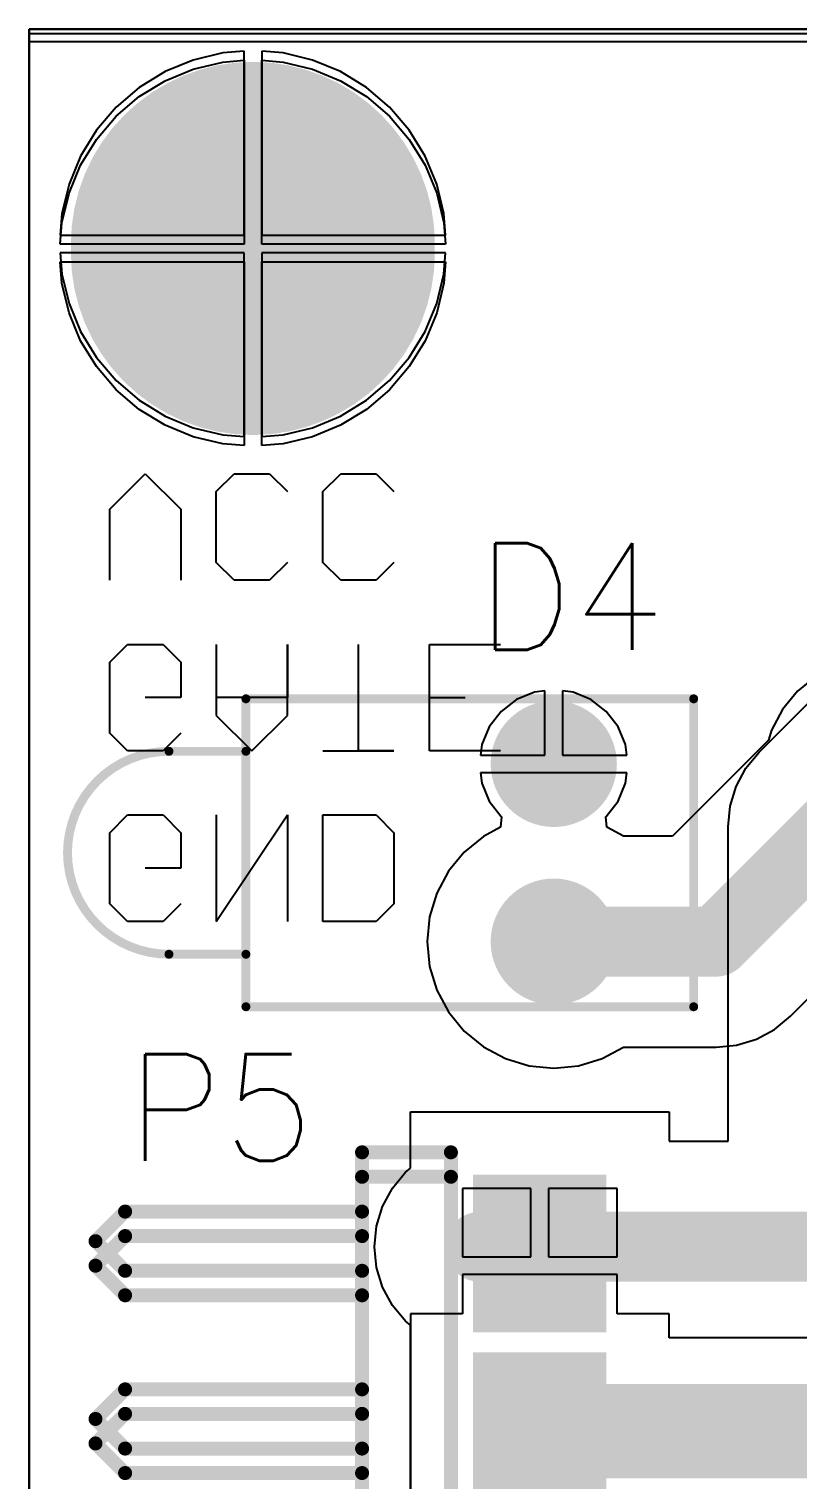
# Paper-space layout 'Bloco da legenda ISO A3' of a CAD drawing. Header units: millimetres. Extents: x 0 to 420, y 0 to 297.
# Drawn here: x 225.74 to 236.73, y 94.66 to 115.39 of the extents above; entities that cross this region are included whole.
import ezdxf

# ---------------------------------------------------------------- set-up
doc = ezdxf.new("R2010")
doc.units = ezdxf.units.MM
for name, color, linetype in [('1', 7, 'Continuous'), ('BottomLayer', 5, 'Continuous'), ('BottomSolder', 6, 'Continuous'), ('MultiLayer', 9, 'Continuous'), ('PadHoleLayer', 156, 'Continuous'), ('TopLayer', 1, 'Continuous'), ('TopOverlay', 40, 'Continuous'), ('TopSolder', 216, 'Continuous')]:
    doc.layers.add(name, color=color, linetype=linetype)
doc.styles.get("Standard").update_dxf_attribs({"font": 'simplex.shx'})

# ---------------------------------------------------------------- blocks, each defined once
blk = doc.blocks.new('HDR1X3H_16')
at = {"layer": 'BottomLayer'}
for points in [[(-0.85, -0.85), (0.85, -0.85), (-0.85, 0.85), (0.85, 0.85)], [(1.69, -0.85), (3.39, -0.85), (1.69, 0.85), (3.39, 0.85)], [(4.23, -0.85), (5.93, -0.85), (4.23, 0.85), (5.93, 0.85)]]:
    blk.add_solid(points, dxfattribs=at)
at = {"layer": 'BottomSolder'}
for points in [[(-0.952, -0.952), (0.952, -0.952), (-0.952, 0.952), (0.952, 0.952)], [(1.588, -0.952), (3.492, -0.952), (1.588, 0.952), (3.492, 0.952)], [(4.128, -0.952), (6.032, -0.952), (4.128, 0.952), (6.032, 0.952)]]:
    blk.add_solid(points, dxfattribs=at)
at = {"layer": 'MultiLayer'}
for points in [[(-0.85, -0.85), (0.85, -0.85), (-0.85, 0.85), (0.85, 0.85)], [(1.69, -0.85), (3.39, -0.85), (1.69, 0.85), (3.39, 0.85)], [(4.23, -0.85), (5.93, -0.85), (4.23, 0.85), (5.93, 0.85)]]:
    blk.add_solid(points, dxfattribs=at)
at = {"layer": 'PadHoleLayer', "const_width": 0.6}
for points in [[(-0.3, 0, 1), (0.3, 0, 1)], [(2.24, 0, 1), (2.84, 0, 1)], [(4.78, 0, 1), (5.38, 0, 1)]]:
    blk.add_lwpolyline(points, format="xyb", close=True, dxfattribs=at)
at = {"layer": 'TopLayer'}
for points in [[(-0.85, -0.85), (0.85, -0.85), (-0.85, 0.85), (0.85, 0.85)], [(1.69, -0.85), (3.39, -0.85), (1.69, 0.85), (3.39, 0.85)], [(4.23, -0.85), (5.93, -0.85), (4.23, 0.85), (5.93, 0.85)]]:
    blk.add_solid(points, dxfattribs=at)
at = {"layer": 'TopOverlay', "const_width": 0.2}
for points in [[(-1.27, -2.54), (-1.27, -1.27)], [(6.35, -1.27), (-1.27, -1.27)], [(6.35, -2.54), (6.35, -1.27)], [(6.35, -2.54), (-1.27, -2.54)], [(-0.423, -5.927), (-0.423, -2.54)], [(0.423, -5.927), (0.423, -2.54)], [(2.117, -5.927), (2.117, -2.54)], [(2.963, -5.927), (2.963, -2.54)], [(4.657, -5.927), (4.657, -2.54)], [(5.503, -5.927), (5.503, -2.54)], [(0, -6.35), (-0.423, -5.927)], [(0, -6.35), (0.423, -5.927)], [(2.54, -6.35), (2.117, -5.927)], [(2.54, -6.35), (2.963, -5.927)], [(5.08, -6.35), (4.657, -5.927)], [(5.08, -6.35), (5.503, -5.927)]]:
    blk.add_lwpolyline(points, dxfattribs=at)
at = {"layer": 'TopOverlay', "const_width": 0.1}
for points in [[(-1.32, -1.27, 1), (-1.22, -1.27, 1)], [(-1.32, -1.27, 1), (-1.22, -1.27, 1)], [(6.3, -1.27, 1), (6.4, -1.27, 1)], [(6.3, -1.27, 1), (6.4, -1.27, 1)], [(-1.32, -2.54, 1), (-1.22, -2.54, 1)], [(-1.32, -2.54, 1), (-1.22, -2.54, 1)], [(-0.473, -2.54, 1), (-0.373, -2.54, 1)], [(0.373, -2.54, 1), (0.473, -2.54, 1)], [(2.067, -2.54, 1), (2.167, -2.54, 1)], [(2.913, -2.54, 1), (3.013, -2.54, 1)], [(4.607, -2.54, 1), (4.707, -2.54, 1)], [(5.453, -2.54, 1), (5.553, -2.54, 1)], [(6.3, -2.54, 1), (6.4, -2.54, 1)], [(6.3, -2.54, 1), (6.4, -2.54, 1)], [(-0.473, -5.927, 1), (-0.373, -5.927, 1)], [(-0.473, -5.927, 1), (-0.373, -5.927, 1)], [(0.373, -5.927, 1), (0.473, -5.927, 1)], [(0.373, -5.927, 1), (0.473, -5.927, 1)], [(2.067, -5.927, 1), (2.167, -5.927, 1)], [(2.067, -5.927, 1), (2.167, -5.927, 1)], [(2.913, -5.927, 1), (3.013, -5.927, 1)], [(2.913, -5.927, 1), (3.013, -5.927, 1)], [(4.607, -5.927, 1), (4.707, -5.927, 1)], [(4.607, -5.927, 1), (4.707, -5.927, 1)], [(5.453, -5.927, 1), (5.553, -5.927, 1)], [(5.453, -5.927, 1), (5.553, -5.927, 1)], [(-0.05, -6.35, 1), (0.05, -6.35, 1)], [(-0.05, -6.35, 1), (0.05, -6.35, 1)], [(2.49, -6.35, 1), (2.59, -6.35, 1)], [(2.49, -6.35, 1), (2.59, -6.35, 1)], [(5.03, -6.35, 1), (5.13, -6.35, 1)], [(5.03, -6.35, 1), (5.13, -6.35, 1)]]:
    blk.add_lwpolyline(points, format="xyb", close=True, dxfattribs=at)
at = {"layer": 'TopSolder'}
for points in [[(-0.952, -0.952), (0.952, -0.952), (-0.952, 0.952), (0.952, 0.952)], [(1.588, -0.952), (3.492, -0.952), (1.588, 0.952), (3.492, 0.952)], [(4.128, -0.952), (6.032, -0.952), (4.128, 0.952), (6.032, 0.952)]]:
    blk.add_solid(points, dxfattribs=at)
blk = doc.blocks.new('LED_1_17')
at = {"layer": 'BottomLayer', "const_width": 0.8}
for points in [[(-0.4, 1.27, 1), (0.4, 1.27, 1)], [(-0.4, -1.27, 1), (0.4, -1.27, 1)]]:
    blk.add_lwpolyline(points, format="xyb", close=True, dxfattribs=at)
at = {"layer": 'BottomSolder', "const_width": 0.902}
for points in [[(-0.451, 1.27, 1), (0.451, 1.27, 1)], [(-0.451, -1.27, 1), (0.451, -1.27, 1)]]:
    blk.add_lwpolyline(points, format="xyb", close=True, dxfattribs=at)
at = {"layer": 'MultiLayer', "const_width": 0.8}
for points in [[(-0.4, 1.27, 1), (0.4, 1.27, 1)], [(-0.4, -1.27, 1), (0.4, -1.27, 1)]]:
    blk.add_lwpolyline(points, format="xyb", close=True, dxfattribs=at)
at = {"layer": 'PadHoleLayer', "const_width": 0.4}
for points in [[(-0.2, 1.27, 1), (0.2, 1.27, 1)], [(-0.2, -1.27, 1), (0.2, -1.27, 1)]]:
    blk.add_lwpolyline(points, format="xyb", close=True, dxfattribs=at)
at = {"layer": 'TopLayer', "const_width": 0.8}
for points in [[(-0.4, 1.27, 1), (0.4, 1.27, 1)], [(-0.4, -1.27, 1), (0.4, -1.27, 1)]]:
    blk.add_lwpolyline(points, format="xyb", close=True, dxfattribs=at)
at = {"layer": 'TopOverlay', "const_width": 0.127}
for points in [[(-2, 2.2), (-2, -2.2)], [(4.4, 2.2), (-2, 2.2)], [(4.4, 2.2), (4.4, -2.2)], [(5.5, 1.45), (4.4, 1.45)], [(5.5, -1.45), (4.4, -1.45)], [(4.4, -2.2), (-2, -2.2)]]:
    blk.add_lwpolyline(points, dxfattribs=at)
at = {"layer": 'TopOverlay', "const_width": 0.0635}
for points in [[(-2.032, 2.2, 1), (-1.968, 2.2, 1)], [(-2.032, 2.2, 1), (-1.968, 2.2, 1)], [(4.368, 2.2, 1), (4.432, 2.2, 1)], [(4.368, 2.2, 1), (4.432, 2.2, 1)], [(4.368, 1.45, 1), (4.432, 1.45, 1)], [(5.468, 1.45, 1), (5.532, 1.45, 1)], [(5.468, 1.45, 1), (5.532, 1.45, 1)], [(4.368, -1.45, 1), (4.432, -1.45, 1)], [(5.468, -1.45, 1), (5.532, -1.45, 1)], [(5.468, -1.45, 1), (5.532, -1.45, 1)], [(-2.032, -2.2, 1), (-1.968, -2.2, 1)], [(-2.032, -2.2, 1), (-1.968, -2.2, 1)], [(4.368, -2.2, 1), (4.432, -2.2, 1)], [(4.368, -2.2, 1), (4.432, -2.2, 1)]]:
    blk.add_lwpolyline(points, format="xyb", close=True, dxfattribs=at)
at = {"layer": 'TopOverlay', "const_width": 0.127}
blk.add_lwpolyline([(5.5, 1.45, -1), (5.5, -1.45)], format="xyb", dxfattribs=at)
at = {"layer": 'TopSolder', "const_width": 0.902}
for points in [[(-0.451, 1.27, 1), (0.451, 1.27, 1)], [(-0.451, -1.27, 1), (0.451, -1.27, 1)]]:
    blk.add_lwpolyline(points, format="xyb", close=True, dxfattribs=at)

psp = doc.layouts.new('Bloco da legenda ISO A3')

# ---------------------------------------------------------------- linework, layer by layer
for p, q in [((225.736, 115.39), (327.736, 115.39)), ((225.736, 115.39), (327.736, 115.39)), ((225.736, 75.39), (225.736, 115.39)), ((327.736, 115.32), (225.736, 115.32)), ((225.736, 115.32), (225.736, 75.32))]:
    psp.add_line(p, q)
at = {"layer": '1'}
for p, q in [((225.736, 115.39), (225.736, 75.497)), ((270.636, 115.39), (225.736, 115.39)), ((225.736, 75.39), (225.736, 115.39)), ((225.736, 115.39), (327.736, 115.39)), ((270.636, 115.39), (225.736, 115.39)), ((225.736, 115.39), (327.736, 115.39)), ((228.082, 114.818), (228.504, 114.919)), ((228.504, 114.919), (228.809, 114.943)), ((228.809, 114.943), (228.809, 112.317)), ((229.063, 114.943), (229.368, 114.919)), ((229.063, 112.317), (229.063, 114.943)), ((229.368, 114.919), (229.789, 114.818)), ((227.312, 114.425), (227.682, 114.652)), ((227.682, 114.652), (228.082, 114.818)), ((229.789, 114.818), (230.19, 114.652)), ((230.19, 114.652), (230.559, 114.425)), ((226.982, 114.144), (227.312, 114.425)), ((230.559, 114.425), (230.889, 114.144)), ((226.701, 113.814), (226.982, 114.144)), ((230.889, 114.144), (231.171, 113.814)), ((226.474, 113.444), (226.701, 113.814)), ((231.171, 113.814), (231.397, 113.444)), ((226.308, 113.044), (226.474, 113.444)), ((231.397, 113.444), (231.563, 113.044)), ((226.207, 112.622), (226.308, 113.044)), ((231.563, 113.044), (231.664, 112.622)), ((226.183, 112.317), (226.207, 112.622)), ((231.664, 112.622), (231.688, 112.317)), ((228.809, 112.317), (226.183, 112.317)), ((231.688, 112.317), (229.063, 112.317)), ((226.183, 112.063), (228.809, 112.063)), ((226.207, 111.758), (226.183, 112.063)), ((228.809, 112.063), (228.809, 109.438)), ((229.063, 112.063), (231.688, 112.063)), ((229.063, 109.438), (229.063, 112.063)), ((231.688, 112.063), (231.664, 111.758)), ((226.308, 111.337), (226.207, 111.758)), ((231.664, 111.758), (231.563, 111.337)), ((226.474, 110.936), (226.308, 111.337)), ((231.563, 111.337), (231.397, 110.936)), ((226.701, 110.566), (226.474, 110.936)), ((231.397, 110.936), (231.171, 110.566)), ((226.982, 110.237), (226.701, 110.566)), ((231.171, 110.566), (230.889, 110.237)), ((227.312, 109.955), (226.982, 110.237)), ((230.889, 110.237), (230.559, 109.955)), ((227.682, 109.729), (227.312, 109.955)), ((230.559, 109.955), (230.19, 109.729)), ((228.082, 109.563), (227.682, 109.729)), ((230.19, 109.729), (229.789, 109.563)), ((236.17, 105.056), (240.97, 109.856)), ((228.504, 109.462), (228.082, 109.563)), ((229.789, 109.563), (229.368, 109.462)), ((228.809, 109.438), (228.504, 109.462)), ((229.368, 109.462), (229.063, 109.438)), ((226.89, 108.528), (227.398, 109.036)), ((227.398, 109.036), (227.905, 108.528)), ((228.413, 108.782), (228.667, 109.036)), ((228.667, 109.036), (229.175, 109.036)), ((229.175, 109.036), (229.429, 108.782)), ((229.937, 108.782), (230.191, 109.036)), ((230.191, 109.036), (230.698, 109.036)), ((230.698, 109.036), (230.952, 108.782)), ((228.413, 107.767), (228.413, 108.782)), ((229.937, 107.767), (229.937, 108.782)), ((226.89, 107.513), (226.89, 108.528)), ((227.905, 108.528), (227.905, 107.513)), ((228.667, 107.513), (228.413, 107.767)), ((229.429, 107.767), (229.175, 107.513)), ((230.191, 107.513), (229.937, 107.767)), ((230.952, 107.767), (230.698, 107.513)), ((229.175, 107.513), (228.667, 107.513)), ((230.698, 107.513), (230.191, 107.513)), ((226.89, 106.345), (227.144, 106.598)), ((227.144, 106.598), (227.651, 106.598)), ((227.651, 106.598), (227.905, 106.345)), ((228.413, 106.598), (228.413, 105.583)), ((229.429, 106.598), (229.429, 105.837)), ((229.429, 105.583), (229.429, 106.598)), ((230.445, 105.075), (230.445, 106.598)), ((231.46, 106.598), (232.476, 106.598)), ((231.46, 105.075), (231.46, 106.598)), ((226.89, 105.329), (226.89, 106.345)), ((227.905, 106.345), (227.905, 105.837)), ((227.905, 105.837), (227.398, 105.837)), ((229.429, 105.837), (228.413, 105.837)), ((231.46, 105.837), (231.968, 105.837)), ((228.413, 105.583), (228.921, 105.075)), ((228.921, 105.075), (229.429, 105.583)), ((227.144, 105.075), (226.89, 105.329)), ((227.905, 105.329), (227.651, 105.075)), ((227.651, 105.075), (227.144, 105.075)), ((229.937, 105.075), (230.952, 105.075)), ((230.952, 105.075), (230.445, 105.075)), ((232.476, 105.075), (231.46, 105.075)), ((235.982, 104.828), (236.17, 105.056)), ((235.843, 104.567), (235.982, 104.828)), ((235.757, 104.284), (235.843, 104.567)), ((235.728, 103.99), (235.757, 104.284)), ((226.89, 103.907), (227.144, 104.161)), ((227.144, 104.161), (227.651, 104.161)), ((227.651, 104.161), (227.905, 103.907)), ((228.413, 102.637), (229.429, 104.161)), ((228.413, 104.161), (228.413, 102.637)), ((229.429, 104.161), (229.429, 102.637)), ((229.937, 104.161), (230.698, 104.161)), ((229.937, 102.637), (229.937, 104.161)), ((230.698, 104.161), (230.952, 103.907)), ((226.89, 102.891), (226.89, 103.907)), ((227.905, 103.907), (227.905, 103.399)), ((230.952, 103.907), (230.952, 102.891)), ((235.728, 99.498), (235.728, 103.99)), ((227.905, 103.399), (227.398, 103.399)), ((227.144, 102.637), (226.89, 102.891)), ((227.905, 102.891), (227.651, 102.637)), ((230.952, 102.891), (230.698, 102.637)), ((227.651, 102.637), (227.144, 102.637)), ((230.698, 102.637), (229.937, 102.637)), ((231.186, 99.92), (234.886, 99.92)), ((231.186, 99.113), (231.186, 99.92)), ((234.886, 99.92), (234.886, 99.498)), ((234.886, 99.498), (235.728, 99.498)), ((231.117, 99.056), (231.186, 99.113)), ((230.929, 98.828), (231.117, 99.056)), ((230.79, 98.567), (230.929, 98.828)), ((230.704, 98.284), (230.79, 98.567)), ((230.675, 97.99), (230.704, 98.284)), ((230.704, 97.696), (230.675, 97.99)), ((230.79, 97.413), (230.704, 97.696)), ((230.929, 97.153), (230.79, 97.413)), ((231.117, 96.925), (230.929, 97.153)), ((231.186, 96.868), (231.117, 96.925)), ((231.186, 96.22), (231.186, 96.868)), ((231.186, 93.68), (231.186, 96.22))]:
    psp.add_line(p, q, dxfattribs=at)
for points, const_width in [([(227.635, 112.19, -1), (230.236, 112.19, -1)], 2.602), ([(227.635, 112.19, -1), (230.236, 112.19, -1)], 2.602), ([(227.686, 112.19, -1), (230.186, 112.19, -1)], 2.5), ([(227.686, 112.19, -1), (230.186, 112.19, -1)], 2.5), ([(227.686, 112.19, -1), (230.186, 112.19, -1)], 2.5), ([(228.186, 112.19, -1), (229.686, 112.19, -1)], 1.5), ([(231.933, 97.99, -1), (232.433, 97.99, -1)], 0.5), ([(232.786, 98.07, -1), (233.286, 98.07, -1)], 0.5), ([(232.866, 97.99, -1), (233.366, 97.99, -1)], 0.5), ([(232.866, 97.99, -1), (233.366, 97.99, -1)], 0.5), ([(232.866, 97.99, -1), (233.366, 97.99, -1)], 0.5), ([(232.786, 95.53, -1), (233.286, 95.53, -1)], 0.5)]:
    psp.add_lwpolyline(points, format="xyb", close=True, dxfattribs=dict(at, const_width=const_width))
at = {"layer": '1', "const_width": 1}
for points in [[(232.183, 97.99), (233.116, 97.99)], [(233.036, 98.07), (233.116, 97.99)], [(233.116, 97.99), (237.236, 97.99)], [(233.036, 95.53), (237.586, 95.53)]]:
    psp.add_lwpolyline(points, dxfattribs=at)
at = {"layer": 'BottomLayer'}
for p, q in [((270.636, 115.39), (225.736, 115.39)), ((270.636, 115.39), (225.736, 115.39)), ((225.736, 115.39), (225.736, 75.497)), ((225.736, 75.32), (225.736, 115.213)), ((225.736, 115.213), (259.636, 115.213)), ((228.809, 115.072), (228.504, 115.048)), ((228.809, 112.447), (228.809, 115.072)), ((229.368, 115.048), (229.063, 115.072)), ((229.063, 115.072), (229.063, 112.447)), ((228.082, 114.947), (227.682, 114.781)), ((228.504, 115.048), (228.082, 114.947)), ((228.082, 114.818), (228.504, 114.919)), ((228.504, 114.919), (228.809, 114.943)), ((228.809, 114.943), (228.809, 112.317)), ((229.063, 112.317), (229.063, 114.943)), ((229.063, 114.943), (229.368, 114.919)), ((229.789, 114.947), (229.368, 115.048)), ((229.368, 114.919), (229.789, 114.818)), ((230.19, 114.781), (229.789, 114.947)), ((227.682, 114.781), (227.312, 114.555)), ((227.312, 114.425), (227.682, 114.652)), ((227.682, 114.652), (228.082, 114.818)), ((229.789, 114.818), (230.19, 114.652)), ((230.559, 114.555), (230.19, 114.781)), ((230.19, 114.652), (230.559, 114.425)), ((227.312, 114.555), (226.982, 114.273)), ((230.889, 114.273), (230.559, 114.555)), ((226.982, 114.273), (226.701, 113.944)), ((226.982, 114.144), (227.312, 114.425)), ((230.559, 114.425), (230.889, 114.144)), ((231.171, 113.944), (230.889, 114.273)), ((226.701, 113.814), (226.982, 114.144)), ((230.889, 114.144), (231.171, 113.814)), ((226.701, 113.944), (226.474, 113.574)), ((231.397, 113.574), (231.171, 113.944)), ((226.474, 113.444), (226.701, 113.814)), ((231.171, 113.814), (231.397, 113.444)), ((226.474, 113.574), (226.308, 113.173)), ((226.308, 113.044), (226.474, 113.444)), ((231.563, 113.173), (231.397, 113.574)), ((231.397, 113.444), (231.563, 113.044)), ((226.308, 113.173), (226.207, 112.752)), ((226.207, 112.622), (226.308, 113.044)), ((231.664, 112.752), (231.563, 113.173)), ((231.563, 113.044), (231.664, 112.622)), ((226.207, 112.752), (226.183, 112.447)), ((226.183, 112.317), (226.207, 112.622)), ((231.688, 112.447), (231.664, 112.752)), ((231.664, 112.622), (231.688, 112.317)), ((226.183, 112.447), (228.809, 112.447)), ((229.063, 112.447), (231.688, 112.447)), ((228.809, 112.317), (226.183, 112.317)), ((228.809, 112.193), (226.183, 112.193)), ((226.183, 112.193), (226.207, 111.888)), ((228.809, 109.567), (228.809, 112.193)), ((231.688, 112.317), (229.063, 112.317)), ((231.688, 112.193), (229.063, 112.193)), ((229.063, 112.193), (229.063, 109.567)), ((231.664, 111.888), (231.688, 112.193)), ((226.207, 111.758), (226.183, 112.063)), ((226.183, 112.063), (228.809, 112.063)), ((228.809, 112.063), (228.809, 109.438)), ((229.063, 109.438), (229.063, 112.063)), ((229.063, 112.063), (231.688, 112.063)), ((231.688, 112.063), (231.664, 111.758)), ((226.207, 111.888), (226.308, 111.466)), ((226.308, 111.337), (226.207, 111.758)), ((231.563, 111.466), (231.664, 111.888)), ((231.664, 111.758), (231.563, 111.337)), ((226.308, 111.466), (226.474, 111.066)), ((226.474, 110.936), (226.308, 111.337)), ((231.397, 111.066), (231.563, 111.466)), ((231.563, 111.337), (231.397, 110.936)), ((226.474, 111.066), (226.701, 110.696)), ((226.701, 110.566), (226.474, 110.936)), ((231.171, 110.696), (231.397, 111.066)), ((231.397, 110.936), (231.171, 110.566)), ((226.701, 110.696), (226.982, 110.366)), ((226.982, 110.237), (226.701, 110.566)), ((230.889, 110.366), (231.171, 110.696)), ((231.171, 110.566), (230.889, 110.237)), ((226.982, 110.366), (227.312, 110.085)), ((230.559, 110.085), (230.889, 110.366)), ((227.312, 109.955), (226.982, 110.237)), ((230.889, 110.237), (230.559, 109.955)), ((227.312, 110.085), (227.682, 109.858)), ((227.682, 109.729), (227.312, 109.955)), ((230.19, 109.858), (230.559, 110.085)), ((230.559, 109.955), (230.19, 109.729)), ((227.682, 109.858), (228.082, 109.692)), ((228.082, 109.563), (227.682, 109.729)), ((228.082, 109.692), (228.504, 109.591)), ((229.368, 109.591), (229.789, 109.692)), ((229.789, 109.692), (230.19, 109.858)), ((230.19, 109.729), (229.789, 109.563)), ((236.17, 105.056), (240.97, 109.856)), ((228.504, 109.462), (228.082, 109.563)), ((228.504, 109.591), (228.809, 109.567)), ((229.063, 109.567), (229.368, 109.591)), ((229.789, 109.563), (229.368, 109.462)), ((228.809, 109.438), (228.504, 109.462)), ((229.368, 109.462), (229.063, 109.438)), ((236.977, 106.14), (236.718, 105.928)), ((232.704, 105.81), (232.484, 105.641)), ((232.961, 105.917), (232.704, 105.81)), ((233.109, 105.936), (232.961, 105.917)), ((233.109, 105.017), (233.109, 105.936)), ((233.511, 105.917), (233.363, 105.936)), ((233.363, 105.936), (233.363, 105.017)), ((233.767, 105.81), (233.511, 105.917)), ((233.987, 105.641), (233.767, 105.81)), ((236.718, 105.928), (236.505, 105.669)), ((232.484, 105.641), (232.315, 105.421)), ((234.156, 105.421), (233.987, 105.641)), ((236.505, 105.669), (236.348, 105.373)), ((232.315, 105.421), (232.209, 105.165)), ((234.263, 105.165), (234.156, 105.421)), ((236.348, 105.373), (236.304, 105.229)), ((232.209, 105.165), (232.189, 105.017)), ((234.282, 105.017), (234.263, 105.165)), ((236.304, 105.229), (234.931, 103.857)), ((232.189, 105.017), (233.109, 105.017)), ((233.363, 105.017), (234.282, 105.017)), ((235.982, 104.828), (236.17, 105.056)), ((234.282, 104.763), (232.189, 104.763)), ((232.189, 104.763), (232.209, 104.615)), ((234.263, 104.615), (234.282, 104.763)), ((235.843, 104.567), (235.982, 104.828)), ((232.209, 104.615), (232.315, 104.358)), ((234.156, 104.358), (234.263, 104.615)), ((235.757, 104.284), (235.843, 104.567)), ((232.315, 104.358), (232.484, 104.138)), ((233.987, 104.138), (234.156, 104.358)), ((235.728, 103.99), (235.757, 104.284)), ((232.49, 104.133), (232.476, 103.984)), ((232.484, 104.138), (232.49, 104.133)), ((233.981, 104.133), (233.987, 104.138)), ((233.996, 103.984), (233.981, 104.133)), ((232.476, 103.984), (232.231, 103.854)), ((234.234, 103.857), (233.996, 103.984)), ((235.728, 99.498), (235.728, 103.99)), ((232.231, 103.854), (231.957, 103.629)), ((234.931, 103.857), (234.234, 103.857)), ((231.957, 103.629), (231.732, 103.355)), ((231.732, 103.355), (231.565, 103.042)), ((231.565, 103.042), (231.462, 102.703)), ((236.621, 101.284), (238.435, 103.098)), ((231.462, 102.703), (231.427, 102.35)), ((231.427, 102.35), (231.462, 101.997)), ((231.462, 101.997), (231.565, 101.658)), ((231.565, 101.658), (231.732, 101.345)), ((231.732, 101.345), (231.957, 101.071)), ((236.393, 101.096), (236.621, 101.284)), ((231.957, 101.071), (232.231, 100.846)), ((236.133, 100.957), (236.393, 101.096)), ((232.231, 100.846), (232.544, 100.679)), ((233.928, 100.679), (234.234, 100.842)), ((234.234, 100.842), (235.556, 100.842)), ((235.556, 100.842), (235.85, 100.871)), ((235.85, 100.871), (236.133, 100.957)), ((232.544, 100.679), (232.883, 100.576)), ((232.883, 100.576), (233.236, 100.541)), ((233.236, 100.541), (233.589, 100.576)), ((233.589, 100.576), (233.928, 100.679)), ((231.186, 99.113), (231.186, 99.92)), ((231.186, 99.92), (234.886, 99.92)), ((234.886, 99.92), (234.886, 99.498)), ((234.886, 99.498), (235.728, 99.498)), ((231.117, 99.056), (231.186, 99.113)), ((230.929, 98.828), (231.117, 99.056)), ((230.79, 98.567), (230.929, 98.828)), ((232.909, 98.824), (231.932, 98.824)), ((231.932, 98.824), (231.932, 97.847)), ((232.909, 97.847), (232.909, 98.824)), ((234.14, 98.824), (233.163, 98.824)), ((233.163, 98.824), (233.163, 97.847)), ((234.14, 97.847), (234.14, 98.824)), ((230.704, 98.284), (230.79, 98.567)), ((230.675, 97.99), (230.704, 98.284)), ((230.704, 97.696), (230.675, 97.99)), ((230.79, 97.413), (230.704, 97.696)), ((231.932, 97.847), (232.909, 97.847)), ((233.163, 97.847), (234.14, 97.847)), ((233.036, 97.593), (231.932, 97.593)), ((231.932, 97.593), (231.932, 97.03)), ((234.14, 97.593), (233.036, 97.593)), ((234.14, 97.03), (234.14, 97.593)), ((230.929, 97.153), (230.79, 97.413)), ((231.117, 96.925), (230.929, 97.153)), ((231.932, 97.03), (231.186, 97.03)), ((231.186, 97.03), (231.186, 94.49)), ((234.886, 97.03), (234.14, 97.03)), ((234.886, 96.687), (234.886, 97.03)), ((231.186, 96.868), (231.117, 96.925)), ((231.186, 96.22), (231.186, 96.868)), ((237.204, 96.687), (234.886, 96.687)), ((231.186, 93.68), (231.186, 96.22))]:
    psp.add_line(p, q, dxfattribs=at)
for points, const_width in [([(227.686, 112.32, 1), (230.186, 112.32, 1)], 2.5), ([(227.686, 112.19, -1), (230.186, 112.19, -1)], 2.5), ([(232.986, 102.35, 1), (233.486, 102.35, 1)], 0.5), ([(235.306, 102.35, 1), (235.806, 102.35, 1)], 0.5), ([(235.306, 102.35, 1), (235.806, 102.35, 1)], 0.5), ([(231.933, 97.99, -1), (232.433, 97.99, -1)], 0.5), ([(232.786, 98.07, -1), (233.286, 98.07, -1)], 0.5), ([(232.866, 97.99, -1), (233.366, 97.99, -1)], 0.5), ([(232.866, 97.99, -1), (233.366, 97.99, -1)], 0.5), ([(232.866, 97.99, -1), (233.366, 97.99, -1)], 0.5), ([(232.786, 95.53, -1), (233.286, 95.53, -1)], 0.5), ([(232.786, 95.18, 1), (233.286, 95.18, 1)], 0.5)]:
    psp.add_lwpolyline(points, format="xyb", close=True, dxfattribs=dict(at, const_width=const_width))
at = {"layer": 'BottomLayer', "const_width": 1}
for points in [[(235.556, 102.35), (237.926, 104.72)], [(233.236, 102.35), (235.556, 102.35)], [(232.183, 97.99), (233.116, 97.99)], [(233.036, 98.07), (233.116, 97.99)], [(233.116, 97.99), (237.236, 97.99)], [(233.036, 95.53), (237.586, 95.53)], [(233.036, 95.18), (237.586, 95.18)]]:
    psp.add_lwpolyline(points, dxfattribs=at)
at = {"layer": 'BottomSolder', "const_width": 2.602}
for points in [[(227.635, 112.32, 1), (230.236, 112.32, 1)], [(227.635, 112.19, -1), (230.236, 112.19, -1)]]:
    psp.add_lwpolyline(points, format="xyb", close=True, dxfattribs=at)
at = {"layer": 'MultiLayer', "const_width": 2.5}
for points in [[(227.686, 112.32, 1), (230.186, 112.32, 1)], [(227.686, 112.19, -1), (230.186, 112.19, -1)]]:
    psp.add_lwpolyline(points, format="xyb", close=True, dxfattribs=at)
at = {"layer": 'PadHoleLayer', "const_width": 1.5}
for points in [[(228.186, 112.32, 1), (229.686, 112.32, 1)], [(228.186, 112.19, -1), (229.686, 112.19, -1)]]:
    psp.add_lwpolyline(points, format="xyb", close=True, dxfattribs=at)
at = {"layer": 'TopLayer', "const_width": 2.5}
for points in [[(227.686, 112.32, 1), (230.186, 112.32, 1)], [(227.686, 112.19, -1), (230.186, 112.19, -1)]]:
    psp.add_lwpolyline(points, format="xyb", close=True, dxfattribs=at)
at = {"layer": 'TopOverlay'}
for p, q in [((226.89, 108.528), (227.398, 109.036)), ((227.398, 109.036), (227.905, 108.528)), ((228.413, 108.782), (228.667, 109.036)), ((228.667, 109.036), (229.175, 109.036)), ((229.175, 109.036), (229.429, 108.782)), ((229.937, 108.782), (230.191, 109.036)), ((230.191, 109.036), (230.698, 109.036)), ((230.698, 109.036), (230.952, 108.782)), ((228.413, 107.767), (228.413, 108.782)), ((229.937, 107.767), (229.937, 108.782)), ((226.89, 107.513), (226.89, 108.528)), ((227.905, 108.528), (227.905, 107.513)), ((228.667, 107.513), (228.413, 107.767)), ((229.429, 107.767), (229.175, 107.513)), ((230.191, 107.513), (229.937, 107.767)), ((230.952, 107.767), (230.698, 107.513)), ((229.175, 107.513), (228.667, 107.513)), ((230.698, 107.513), (230.191, 107.513)), ((226.89, 106.345), (227.144, 106.598)), ((227.144, 106.598), (227.651, 106.598)), ((227.651, 106.598), (227.905, 106.345)), ((228.413, 106.598), (228.413, 105.583)), ((229.429, 105.583), (229.429, 106.598)), ((229.429, 106.598), (229.429, 105.837)), ((230.445, 105.075), (230.445, 106.598)), ((231.46, 105.075), (231.46, 106.598)), ((231.46, 106.598), (232.476, 106.598)), ((226.89, 105.329), (226.89, 106.345)), ((227.905, 106.345), (227.905, 105.837)), ((227.905, 105.837), (227.398, 105.837)), ((229.429, 105.837), (228.413, 105.837)), ((231.46, 105.837), (231.968, 105.837)), ((228.413, 105.583), (228.921, 105.075)), ((228.921, 105.075), (229.429, 105.583)), ((227.144, 105.075), (226.89, 105.329)), ((227.905, 105.329), (227.651, 105.075)), ((227.651, 105.075), (227.144, 105.075)), ((229.937, 105.075), (230.952, 105.075)), ((230.952, 105.075), (230.445, 105.075)), ((232.476, 105.075), (231.46, 105.075)), ((226.89, 103.907), (227.144, 104.161)), ((227.144, 104.161), (227.651, 104.161)), ((227.651, 104.161), (227.905, 103.907)), ((228.413, 104.161), (228.413, 102.637)), ((228.413, 102.637), (229.429, 104.161)), ((229.429, 104.161), (229.429, 102.637)), ((229.937, 102.637), (229.937, 104.161)), ((229.937, 104.161), (230.698, 104.161)), ((230.698, 104.161), (230.952, 103.907)), ((226.89, 102.891), (226.89, 103.907)), ((227.905, 103.907), (227.905, 103.399)), ((230.952, 103.907), (230.952, 102.891)), ((227.905, 103.399), (227.398, 103.399)), ((227.144, 102.637), (226.89, 102.891)), ((227.905, 102.891), (227.651, 102.637)), ((230.952, 102.891), (230.698, 102.637)), ((227.651, 102.637), (227.144, 102.637)), ((230.698, 102.637), (229.937, 102.637))]:
    psp.add_line(p, q, dxfattribs=at)
at = {"layer": 'TopSolder', "const_width": 2.602}
for points in [[(227.635, 112.32, 1), (230.236, 112.32, 1)], [(227.635, 112.19, -1), (230.236, 112.19, -1)]]:
    psp.add_lwpolyline(points, format="xyb", close=True, dxfattribs=at)

# ---------------------------------------------------------------- block references
for name, p, rotation in [('LED_1_17', (233.236, 103.62), 180), ('HDR1X3H_16', (233.036, 97.72), 270)]:
    psp.add_blockref(name, p, dxfattribs=dict(rotation=rotation))
at = {"xscale": -1, "rotation": 270}
psp.add_blockref('HDR1X3H_16', (233.036, 92.99), dxfattribs=at)
at = {"layer": '1', "xscale": -1, "rotation": 270}
psp.add_blockref('HDR1X3H_16', (233.036, 92.99), dxfattribs=at)

# ---------------------------------------------------------------- texts
at = {"layer": 'TopOverlay'}
for s, p in [('D4', (232.136, 106.52)), ('P5', (227.136, 99.22))]:
    psp.add_text(s, height=1.524, dxfattribs=at).set_placement(p)

doc.saveas('drawing.dxf')
